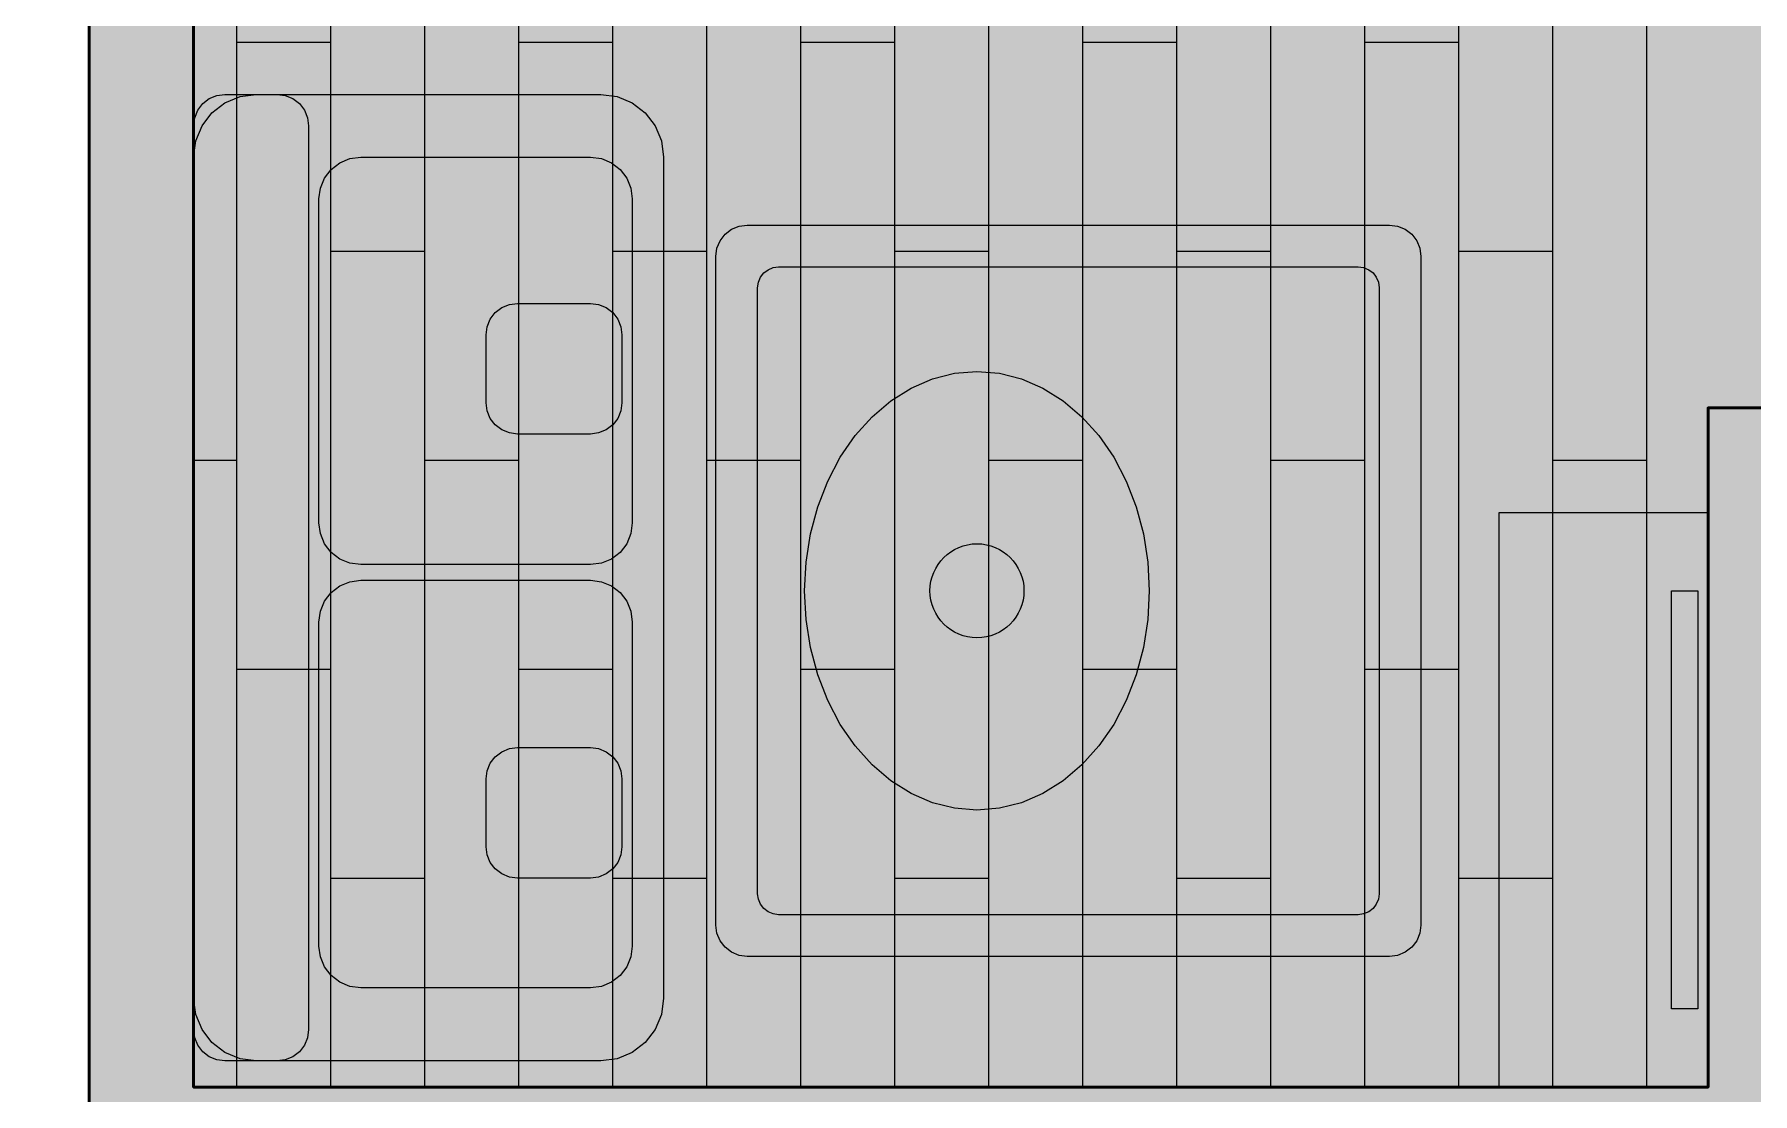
# Model space of a CAD drawing. Header units: millimetres. Extents: x 0 to 11500, y 0 to 14350.
# Drawn here: x 4795 to 8085, y 4938 to 6965 of the extents above; entities that cross this region are included whole.
import ezdxf

# ---------------------------------------------------------------- set-up
doc = ezdxf.new("R2010")
doc.units = ezdxf.units.MM
for name, color, linetype, lineweight, true_color in [('A-WALL', 7, 'Continuous', 50, 0x000000), ('A-WALL-FILL', 7, 'Continuous', 13, 0x999999), ('I-FLOOR', 7, 'Continuous', 13, 0x595959), ('I-FLOOR-PAT', 7, 'Continuous', 13, 0x595959), ('I-FURN', 7, 'Continuous', 13, 0x595959), ('I-RUG', 7, 'Continuous', 13, 0x595959)]:
    doc.layers.add(name, color=color, linetype=linetype, lineweight=lineweight, true_color=true_color)

msp = doc.modelspace()

# ---------------------------------------------------------------- hatches: boundary and pattern name
at = {"layer": 'A-WALL-FILL', "true_color": 0x33363b}
h = msp.add_hatch(color=7, dxfattribs=at)
h.dxf.hatch_style = 1
h.paths.add_polyline_path([(4900, 2300), (5100, 2300), (5100, 4750), (8000, 4750), (8000, 1400), (8200, 1400), (8200, 1800), (9400, 1800), (9400, 2000), (8200, 2000), (8200, 6250), (8000, 6250), (8000, 4950), (5100, 4950), (5100, 7800), (4900, 7800)])
at = {"layer": 'I-FLOOR', "true_color": 0xdebf94}
h = msp.add_hatch(color=7, dxfattribs=at)
h.dxf.hatch_style = 1
h.paths.add_polyline_path([(8000, 4950), (8000, 9050), (8000, 9248), (7150, 9248), (7149.8, 9248), (7149.6, 9248), (7149.4, 9248.1), (7149.2, 9248.2), (7149.1, 9248.2), (7148.9, 9248.3), (7148.7, 9248.5), (7148.6, 9248.6), (7148.5, 9248.7), (7148.3, 9248.9), (7148.2, 9249.1), (7148.2, 9249.2), (7148.1, 9249.4), (7148, 9249.6), (7148, 9249.8), (7148, 9250), (7148, 10220), (6950, 10220), (6950, 10950), (6950, 11000), (6180, 11770), (6180, 12052.8), (6180, 14150), (5350, 14150), (5350, 13900), (4800, 13900), (4800, 14150), (4102, 14150), (4102, 12148), (5100, 11150), (5100, 10867.2), (5100, 9500), (5100, 9300), (5100, 8350), (5375, 8350), (5375, 7800), (5100, 7800), (5100, 4950)])
h = msp.add_hatch(color=7, dxfattribs=at)
h.dxf.hatch_style = 1
h.paths.add_polyline_path([(8200, 7050), (8000, 7050), (8000, 6250), (8200, 6250)])
at = {"layer": 'I-FURN', "true_color": 0x5c8594}
h = msp.add_hatch(color=7, dxfattribs=at)
h.dxf.hatch_style = 1
h.paths.add_polyline_path([(5880, 6850), (5911.1, 6845.9), (5940, 6833.9), (5964.9, 6814.9), (5983.9, 6790), (5995.9, 6761.1), (6000, 6730), (6000, 5120), (5995.9, 5088.9), (5983.9, 5060), (5964.9, 5035.1), (5940, 5016.1), (5911.1, 5004.1), (5880, 5000), (5220, 5000), (5188.9, 5004.1), (5160, 5016.1), (5135.1, 5035.1), (5116.1, 5060), (5104.1, 5088.9), (5100, 5120), (5100, 6730), (5104.1, 6761.1), (5116.1, 6790), (5135.1, 6814.9), (5160, 6833.9), (5188.9, 6845.9), (5220, 6850)])
at = {"layer": 'I-FURN', "true_color": 0x4c7080}
h = msp.add_hatch(color=7, dxfattribs=at)
h.dxf.hatch_style = 1
h.paths.add_polyline_path([(5260, 6850), (5275.5, 6848), (5290, 6842), (5302.4, 6832.4), (5312, 6820), (5318, 6805.5), (5320, 6790), (5320, 5060), (5318, 5044.5), (5312, 5030), (5302.4, 5017.6), (5290, 5008), (5275.5, 5002), (5260, 5000), (5160, 5000), (5144.5, 5002), (5130, 5008), (5117.6, 5017.6), (5108, 5030), (5102, 5044.5), (5100, 5060), (5100, 6790), (5102, 6805.5), (5108, 6820), (5117.6, 6832.4), (5130, 6842), (5144.5, 6848), (5160, 6850)])
at = {"layer": 'I-FURN', "true_color": 0x759ead}
h = msp.add_hatch(color=7, dxfattribs=at)
h.dxf.hatch_style = 1
h.paths.add_polyline_path([(5860, 6730), (5880.7, 6727.3), (5900, 6719.3), (5916.6, 6706.6), (5929.3, 6690), (5937.3, 6670.7), (5940, 6650), (5940, 6030), (5937.3, 6009.3), (5929.3, 5990), (5916.6, 5973.4), (5900, 5960.7), (5880.7, 5952.7), (5860, 5950), (5420, 5950), (5399.3, 5952.7), (5380, 5960.7), (5363.4, 5973.4), (5350.7, 5990), (5342.7, 6009.3), (5340, 6030), (5340, 6650), (5342.7, 6670.7), (5350.7, 6690), (5363.4, 6706.6), (5380, 6719.3), (5399.3, 6727.3), (5420, 6730)])
at = {"layer": 'I-FURN', "true_color": 0xe0ab47}
h = msp.add_hatch(color=7, dxfattribs=at)
h.dxf.hatch_style = 1
h.paths.add_polyline_path([(5860, 6450), (5875.5, 6448), (5890, 6442), (5902.4, 6432.4), (5912, 6420), (5918, 6405.5), (5920, 6390), (5920, 6260), (5918, 6244.5), (5912, 6230), (5902.4, 6217.6), (5890, 6208), (5875.5, 6202), (5860, 6200), (5720, 6200), (5704.5, 6202), (5690, 6208), (5677.6, 6217.6), (5668, 6230), (5662, 6244.5), (5660, 6260), (5660, 6390), (5662, 6405.5), (5668, 6420), (5677.6, 6432.4), (5690, 6442), (5704.5, 6448), (5720, 6450)])
at = {"layer": 'I-FURN', "true_color": 0xa88059}
h = msp.add_hatch(color=7, dxfattribs=at)
h.dxf.hatch_style = 1
h.paths.add_polyline_path([(6930, 5900), (6927.2, 5845.2), (6918.8, 5791.3), (6904.9, 5739.3), (6885.8, 5690), (6861.8, 5644.3), (6833.3, 5603), (6800.9, 5566.8), (6765, 5536.3), (6726.3, 5512), (6685.4, 5494.3), (6643.1, 5483.6), (6600, 5480), (6556.9, 5483.6), (6514.6, 5494.3), (6473.7, 5512), (6435, 5536.3), (6399.1, 5566.8), (6366.7, 5603), (6338.2, 5644.3), (6314.2, 5690), (6295.1, 5739.3), (6281.2, 5791.3), (6272.8, 5845.2), (6270, 5900), (6272.8, 5954.8), (6281.2, 6008.7), (6295.1, 6060.7), (6314.2, 6110), (6338.2, 6155.7), (6366.7, 6197), (6399.1, 6233.2), (6435, 6263.7), (6473.7, 6288), (6514.6, 6305.7), (6556.9, 6316.4), (6600, 6320), (6643.1, 6316.4), (6685.4, 6305.7), (6726.3, 6288), (6765, 6263.7), (6800.9, 6233.2), (6833.3, 6197), (6861.8, 6155.7), (6885.8, 6110), (6904.9, 6060.7), (6918.8, 6008.7), (6927.2, 5954.8)])
at = {"layer": 'I-FURN', "true_color": 0x785740}
h = msp.add_hatch(color=7, dxfattribs=at)
h.dxf.hatch_style = 1
h.paths.add_polyline_path([(7600, 6050), (8000, 6050), (8000, 4950), (7600, 4950)])
at = {"layer": 'I-FURN', "true_color": 0xf2f2f2}
h = msp.add_hatch(color=7, dxfattribs=at)
h.dxf.hatch_style = 1
edge = h.paths.add_edge_path()
edge.add_arc((6600, 5900), 90, 0, 360)
at = {"layer": 'I-FURN', "true_color": 0x759ead}
h = msp.add_hatch(color=7, dxfattribs=at)
h.dxf.hatch_style = 1
h.paths.add_polyline_path([(5860, 5920), (5880.7, 5917.3), (5900, 5909.3), (5916.6, 5896.6), (5929.3, 5880), (5937.3, 5860.7), (5940, 5840), (5940, 5220), (5937.3, 5199.3), (5929.3, 5180), (5916.6, 5163.4), (5900, 5150.7), (5880.7, 5142.7), (5860, 5140), (5420, 5140), (5399.3, 5142.7), (5380, 5150.7), (5363.4, 5163.4), (5350.7, 5180), (5342.7, 5199.3), (5340, 5220), (5340, 5840), (5342.7, 5860.7), (5350.7, 5880), (5363.4, 5896.6), (5380, 5909.3), (5399.3, 5917.3), (5420, 5920)])
at = {"layer": 'I-FURN', "true_color": 0x0d0d0f}
h = msp.add_hatch(color=7, dxfattribs=at)
h.dxf.hatch_style = 1
h.paths.add_polyline_path([(7930, 5900), (7980, 5900), (7980, 5100), (7930, 5100)])
at = {"layer": 'I-FURN', "true_color": 0xf29980}
h = msp.add_hatch(color=7, dxfattribs=at)
h.dxf.hatch_style = 1
h.paths.add_polyline_path([(5860, 5600), (5875.5, 5598), (5890, 5592), (5902.4, 5582.4), (5912, 5570), (5918, 5555.5), (5920, 5540), (5920, 5410), (5918, 5394.5), (5912, 5380), (5902.4, 5367.6), (5890, 5358), (5875.5, 5352), (5860, 5350), (5720, 5350), (5704.5, 5352), (5690, 5358), (5677.6, 5367.6), (5668, 5380), (5662, 5394.5), (5660, 5410), (5660, 5540), (5662, 5555.5), (5668, 5570), (5677.6, 5582.4), (5690, 5592), (5704.5, 5598), (5720, 5600)])
at = {"layer": 'I-RUG', "true_color": 0xd6c4a8}
h = msp.add_hatch(color=7, dxfattribs=at)
h.dxf.hatch_style = 1
h.paths.add_polyline_path([(7390, 6600), (7405.5, 6598), (7420, 6592), (7432.4, 6582.4), (7442, 6570), (7448, 6555.5), (7450, 6540), (7450, 5260), (7448, 5244.5), (7442, 5230), (7432.4, 5217.6), (7420, 5208), (7405.5, 5202), (7390, 5200), (6160, 5200), (6144.5, 5202), (6130, 5208), (6117.6, 5217.6), (6108, 5230), (6102, 5244.5), (6100, 5260), (6100, 6540), (6102, 6555.5), (6108, 6570), (6117.6, 6582.4), (6130, 6592), (6144.5, 6598), (6160, 6600)])

# ---------------------------------------------------------------- linework, layer by layer
at = {"layer": 'A-WALL'}
msp.add_lwpolyline([(4900, 2300), (5100, 2300), (5100, 4750), (8000, 4750), (8000, 1400), (8200, 1400), (8200, 1800), (9400, 1800), (9400, 2000), (8200, 2000), (8200, 6250), (8000, 6250), (8000, 4950), (5100, 4950), (5100, 7800), (4900, 7800)], close=True, dxfattribs=at)
at = {"layer": 'I-FLOOR-PAT', "lineweight": 9, "true_color": 0xc29e73}
for p, q in [((5542, 14150), (5542, 4950)), ((5722, 14150), (5722, 4950)), ((5902, 14150), (5902, 4950)), ((6082, 14150), (6082, 4950)), ((6262, 11688), (6262, 4950)), ((6442, 11508), (6442, 4950)), ((6622, 11328), (6622, 4950)), ((6802, 11148), (6802, 4950)), ((6982, 10220), (6982, 4950)), ((7162, 9248), (7162, 4950)), ((7342, 9248), (7342, 4950)), ((7522, 9248), (7522, 4950)), ((7702, 9248), (7702, 4950)), ((7882, 9248), (7882, 4950)), ((5182, 7800), (5182, 4950)), ((5362, 7800), (5362, 4950)), ((5182, 6950), (5362, 6950)), ((5722, 6950), (5902, 6950)), ((6262, 6950), (6442, 6950)), ((6802, 6950), (6982, 6950)), ((7342, 6950), (7522, 6950)), ((5362, 6550), (5542, 6550)), ((5902, 6550), (6082, 6550)), ((6442, 6550), (6622, 6550)), ((6982, 6550), (7162, 6550)), ((7522, 6550), (7702, 6550)), ((5100, 6150), (5182, 6150)), ((5542, 6150), (5722, 6150)), ((6082, 6150), (6262, 6150)), ((6622, 6150), (6802, 6150)), ((7162, 6150), (7342, 6150)), ((7702, 6150), (7882, 6150)), ((5182, 5750), (5362, 5750)), ((5722, 5750), (5902, 5750)), ((6262, 5750), (6442, 5750)), ((6802, 5750), (6982, 5750)), ((7342, 5750), (7522, 5750)), ((5362, 5350), (5542, 5350)), ((5902, 5350), (6082, 5350)), ((6442, 5350), (6622, 5350)), ((6982, 5350), (7162, 5350)), ((7522, 5350), (7702, 5350))]:
    msp.add_line(p, q, dxfattribs=at)
at = {"layer": 'I-FURN', "lineweight": 13, "true_color": 0x4c4c52}
for points in [[(5880, 6850), (5911.1, 6845.9), (5940, 6833.9), (5964.9, 6814.9), (5983.9, 6790), (5995.9, 6761.1), (6000, 6730), (6000, 5120), (5995.9, 5088.9), (5983.9, 5060), (5964.9, 5035.1), (5940, 5016.1), (5911.1, 5004.1), (5880, 5000), (5220, 5000), (5188.9, 5004.1), (5160, 5016.1), (5135.1, 5035.1), (5116.1, 5060), (5104.1, 5088.9), (5100, 5120), (5100, 6730), (5104.1, 6761.1), (5116.1, 6790), (5135.1, 6814.9), (5160, 6833.9), (5188.9, 6845.9), (5220, 6850)], [(5260, 6850), (5275.5, 6848), (5290, 6842), (5302.4, 6832.4), (5312, 6820), (5318, 6805.5), (5320, 6790), (5320, 5060), (5318, 5044.5), (5312, 5030), (5302.4, 5017.6), (5290, 5008), (5275.5, 5002), (5260, 5000), (5160, 5000), (5144.5, 5002), (5130, 5008), (5117.6, 5017.6), (5108, 5030), (5102, 5044.5), (5100, 5060), (5100, 6790), (5102, 6805.5), (5108, 6820), (5117.6, 6832.4), (5130, 6842), (5144.5, 6848), (5160, 6850)], [(6930, 5900), (6927.2, 5845.2), (6918.8, 5791.3), (6904.9, 5739.3), (6885.8, 5690), (6861.8, 5644.3), (6833.3, 5603), (6800.9, 5566.8), (6765, 5536.3), (6726.3, 5512), (6685.4, 5494.3), (6643.1, 5483.6), (6600, 5480), (6556.9, 5483.6), (6514.6, 5494.3), (6473.7, 5512), (6435, 5536.3), (6399.1, 5566.8), (6366.7, 5603), (6338.2, 5644.3), (6314.2, 5690), (6295.1, 5739.3), (6281.2, 5791.3), (6272.8, 5845.2), (6270, 5900), (6272.8, 5954.8), (6281.2, 6008.7), (6295.1, 6060.7), (6314.2, 6110), (6338.2, 6155.7), (6366.7, 6197), (6399.1, 6233.2), (6435, 6263.7), (6473.7, 6288), (6514.6, 6305.7), (6556.9, 6316.4), (6600, 6320), (6643.1, 6316.4), (6685.4, 6305.7), (6726.3, 6288), (6765, 6263.7), (6800.9, 6233.2), (6833.3, 6197), (6861.8, 6155.7), (6885.8, 6110), (6904.9, 6060.7), (6918.8, 6008.7), (6927.2, 5954.8)], [(7600, 6050), (8000, 6050), (8000, 4950), (7600, 4950)]]:
    msp.add_lwpolyline(points, close=True, dxfattribs=at)
at = {"layer": 'I-FURN', "lineweight": 13, "true_color": 0x4c7080}
for points in [[(5860, 6730), (5880.7, 6727.3), (5900, 6719.3), (5916.6, 6706.6), (5929.3, 6690), (5937.3, 6670.7), (5940, 6650), (5940, 6030), (5937.3, 6009.3), (5929.3, 5990), (5916.6, 5973.4), (5900, 5960.7), (5880.7, 5952.7), (5860, 5950), (5420, 5950), (5399.3, 5952.7), (5380, 5960.7), (5363.4, 5973.4), (5350.7, 5990), (5342.7, 6009.3), (5340, 6030), (5340, 6650), (5342.7, 6670.7), (5350.7, 6690), (5363.4, 6706.6), (5380, 6719.3), (5399.3, 6727.3), (5420, 6730)], [(5860, 5920), (5880.7, 5917.3), (5900, 5909.3), (5916.6, 5896.6), (5929.3, 5880), (5937.3, 5860.7), (5940, 5840), (5940, 5220), (5937.3, 5199.3), (5929.3, 5180), (5916.6, 5163.4), (5900, 5150.7), (5880.7, 5142.7), (5860, 5140), (5420, 5140), (5399.3, 5142.7), (5380, 5150.7), (5363.4, 5163.4), (5350.7, 5180), (5342.7, 5199.3), (5340, 5220), (5340, 5840), (5342.7, 5860.7), (5350.7, 5880), (5363.4, 5896.6), (5380, 5909.3), (5399.3, 5917.3), (5420, 5920)]]:
    msp.add_lwpolyline(points, close=True, dxfattribs=at)
at = {"layer": 'I-FURN', "lineweight": 5}
for points in [[(5860, 6450), (5875.5, 6448), (5890, 6442), (5902.4, 6432.4), (5912, 6420), (5918, 6405.5), (5920, 6390), (5920, 6260), (5918, 6244.5), (5912, 6230), (5902.4, 6217.6), (5890, 6208), (5875.5, 6202), (5860, 6200), (5720, 6200), (5704.5, 6202), (5690, 6208), (5677.6, 6217.6), (5668, 6230), (5662, 6244.5), (5660, 6260), (5660, 6390), (5662, 6405.5), (5668, 6420), (5677.6, 6432.4), (5690, 6442), (5704.5, 6448), (5720, 6450)], [(7930, 5900), (7980, 5900), (7980, 5100), (7930, 5100)], [(5860, 5600), (5875.5, 5598), (5890, 5592), (5902.4, 5582.4), (5912, 5570), (5918, 5555.5), (5920, 5540), (5920, 5410), (5918, 5394.5), (5912, 5380), (5902.4, 5367.6), (5890, 5358), (5875.5, 5352), (5860, 5350), (5720, 5350), (5704.5, 5352), (5690, 5358), (5677.6, 5367.6), (5668, 5380), (5662, 5394.5), (5660, 5410), (5660, 5540), (5662, 5555.5), (5668, 5570), (5677.6, 5582.4), (5690, 5592), (5704.5, 5598), (5720, 5600)]]:
    msp.add_lwpolyline(points, close=True, dxfattribs=at)
at = {"layer": 'I-FURN', "lineweight": 13, "true_color": 0x4c4c52}
msp.add_circle((6600, 5900), 90, dxfattribs=at)
at = {"layer": 'I-RUG', "lineweight": 13, "true_color": 0xa89475}
msp.add_lwpolyline([(7390, 6600), (7405.5, 6598), (7420, 6592), (7432.4, 6582.4), (7442, 6570), (7448, 6555.5), (7450, 6540), (7450, 5260), (7448, 5244.5), (7442, 5230), (7432.4, 5217.6), (7420, 5208), (7405.5, 5202), (7390, 5200), (6160, 5200), (6144.5, 5202), (6130, 5208), (6117.6, 5217.6), (6108, 5230), (6102, 5244.5), (6100, 5260), (6100, 6540), (6102, 6555.5), (6108, 6570), (6117.6, 6582.4), (6130, 6592), (6144.5, 6598), (6160, 6600)], close=True, dxfattribs=at)
at = {"layer": 'I-RUG', "lineweight": 13, "true_color": 0xb8a385}
msp.add_lwpolyline([(7330, 6520), (7340.4, 6518.6), (7350, 6514.6), (7358.3, 6508.3), (7364.6, 6500), (7368.6, 6490.4), (7370, 6480), (7370, 5320), (7368.6, 5309.6), (7364.6, 5300), (7358.3, 5291.7), (7350, 5285.4), (7340.4, 5281.4), (7330, 5280), (6220, 5280), (6209.6, 5281.4), (6200, 5285.4), (6191.7, 5291.7), (6185.4, 5300), (6181.4, 5309.6), (6180, 5320), (6180, 6480), (6181.4, 6490.4), (6185.4, 6500), (6191.7, 6508.3), (6200, 6514.6), (6209.6, 6518.6), (6220, 6520)], close=True, dxfattribs=at)

doc.saveas('drawing.dxf')
